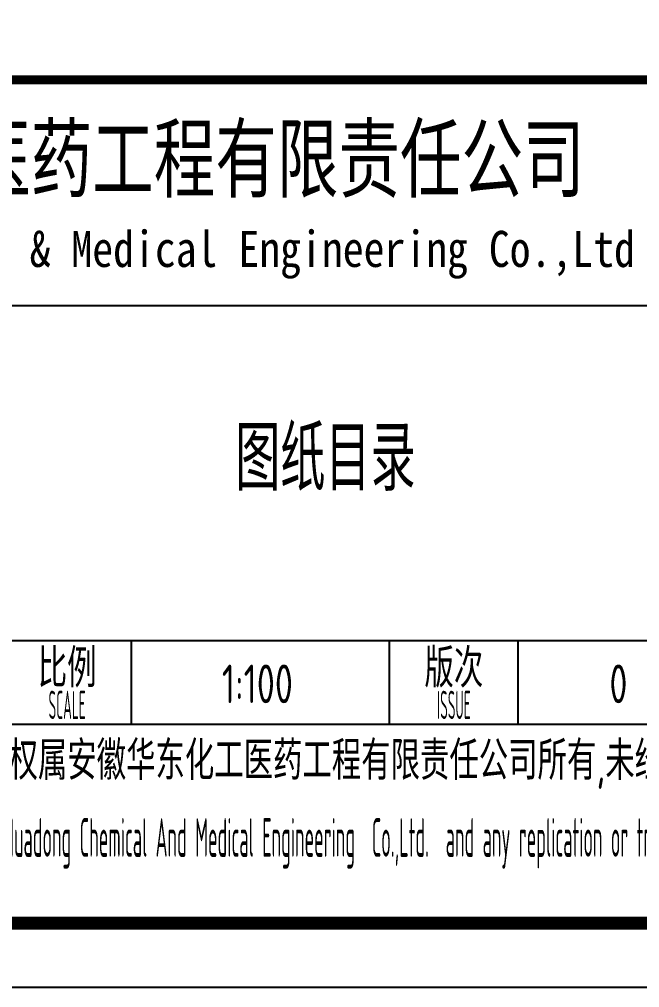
# Model space of a CAD drawing. Extents: x 5693218 to 11495510, y -728562 to -461276.
# Drawn here: x 5701347 to 5706159, y -503276 to -495763 of the extents above; entities that cross this region are included whole.
import ezdxf
from ezdxf.enums import TextEntityAlignment as Align

# ---------------------------------------------------------------- set-up
doc = ezdxf.new("R2010")
doc.units = 0
doc.header["$LTSCALE"] = 1000
doc.header["$MEASUREMENT"] = 0
doc.layers.get('0').update_dxf_attribs({"linetype": 'CONTINUOUS'})
doc.layers.add('AXIS', color=3, linetype='CONTINUOUS')
doc.layers.add('图框', color=7, linetype='CONTINUOUS')
doc.styles.add('sceie', font='sceie.shx', dxfattribs={"width": 0.7, "bigfont": 'sceic.shx'})
doc.styles.add('TSSD_Rein', font='Tssdeng.shx', dxfattribs={"width": 0.7, "bigfont": 'hztxt.shx'})
doc.styles.add('宋体', font='', dxfattribs={"width": 0.7})
doc.styles.get('宋体').set_extended_font_data('SimSun')

msp = doc.modelspace()

# ---------------------------------------------------------------- linework, layer by layer
for p, q in [((5695717.9, -497982.5), (5706717.9, -497982.5)), ((5701217.9, -500582.5), (5713717.9, -500582.5)), ((5702217.9, -501232.5), (5702217.9, -500582.5)), ((5704217.9, -501232.5), (5704217.9, -500582.5)), ((5705217.9, -501232.5), (5705217.9, -500582.5)), ((5695717.9, -501232.5), (5713717.9, -501232.5)), ((5695717.9, -502776.5), (5713717.9, -502776.5))]:
    msp.add_line(p, q)
at = {"const_width": 70}
msp.add_lwpolyline([(5713717.9, -496232.5), (5695717.9, -496232.5)], dxfattribs=at)
at = {"layer": '图框', "color": 0}
msp.add_lwpolyline([(5693217.9, -503276.5), (5693217.9, -473576.5), (5714217.9, -473576.5), (5714217.9, -503276.5)], close=True, dxfattribs=at)
at = {"layer": '图框', "color": 0, "const_width": 100}
msp.add_lwpolyline([(5695717.9, -502776.5), (5713717.9, -502776.5), (5713717.9, -474076.5), (5695717.9, -474076.5)], close=True, dxfattribs=at)

# ---------------------------------------------------------------- texts
for s, height, style, width, p in [('安徽华东化工医药工程有限责任公司', 500, '宋体', 0.7, (5701912.8, -496832.5)), ('Anhui Huadong Chemical & Medical Engineering Co.,Ltd', 280, '宋体', 0.85, (5701912.8, -497582.5)), ('比例', 300, 'sceie', 0.8, (5701717.9, -500782.5)), ('版次', 300, 'sceie', 0.8, (5704717.9, -500782.5)), ('0', 300, 'sceie', 0.8, (5705994.5, -500919.4)), ('SCALE', 220, 'sceie', 0.4, (5701717.9, -501082.5)), ('ISSUE', 220, 'sceie', 0.4, (5704717.9, -501082.5)), ('本文件专有权属安徽华东化工医药工程有限责任公司所有,未经许可不得复制或转让给第三方', 300, 'sceie', 0.8, (5704717.9, -501532.5)), ('The proprietary right of this document belongs to Anhui Huadong Chemical And Medical Engineering  Co.,Ltd.  and any replication or transfer to the 3rd. side is forbidden without its permission. ', 300, 'sceie', 0.4, (5703814.8, -502156.1))]:
    msp.add_text(s, height=height, dxfattribs=dict(style=style, width=width)).set_placement(p, align=Align.MIDDLE)
at = {"color": 0, "style": 'sceie', "width": 0.8}
msp.add_text('1:100', height=300, dxfattribs=at).set_placement((5703193.8, -500919.4), align=Align.MIDDLE)
at = {"layer": 'AXIS', "color": 0, "style": 'TSSD_Rein', "width": 0.7}
msp.add_text('图纸目录', height=500, dxfattribs=at).set_placement((5703721.3, -499144.9), align=Align.MIDDLE)

doc.saveas('drawing.dxf')
